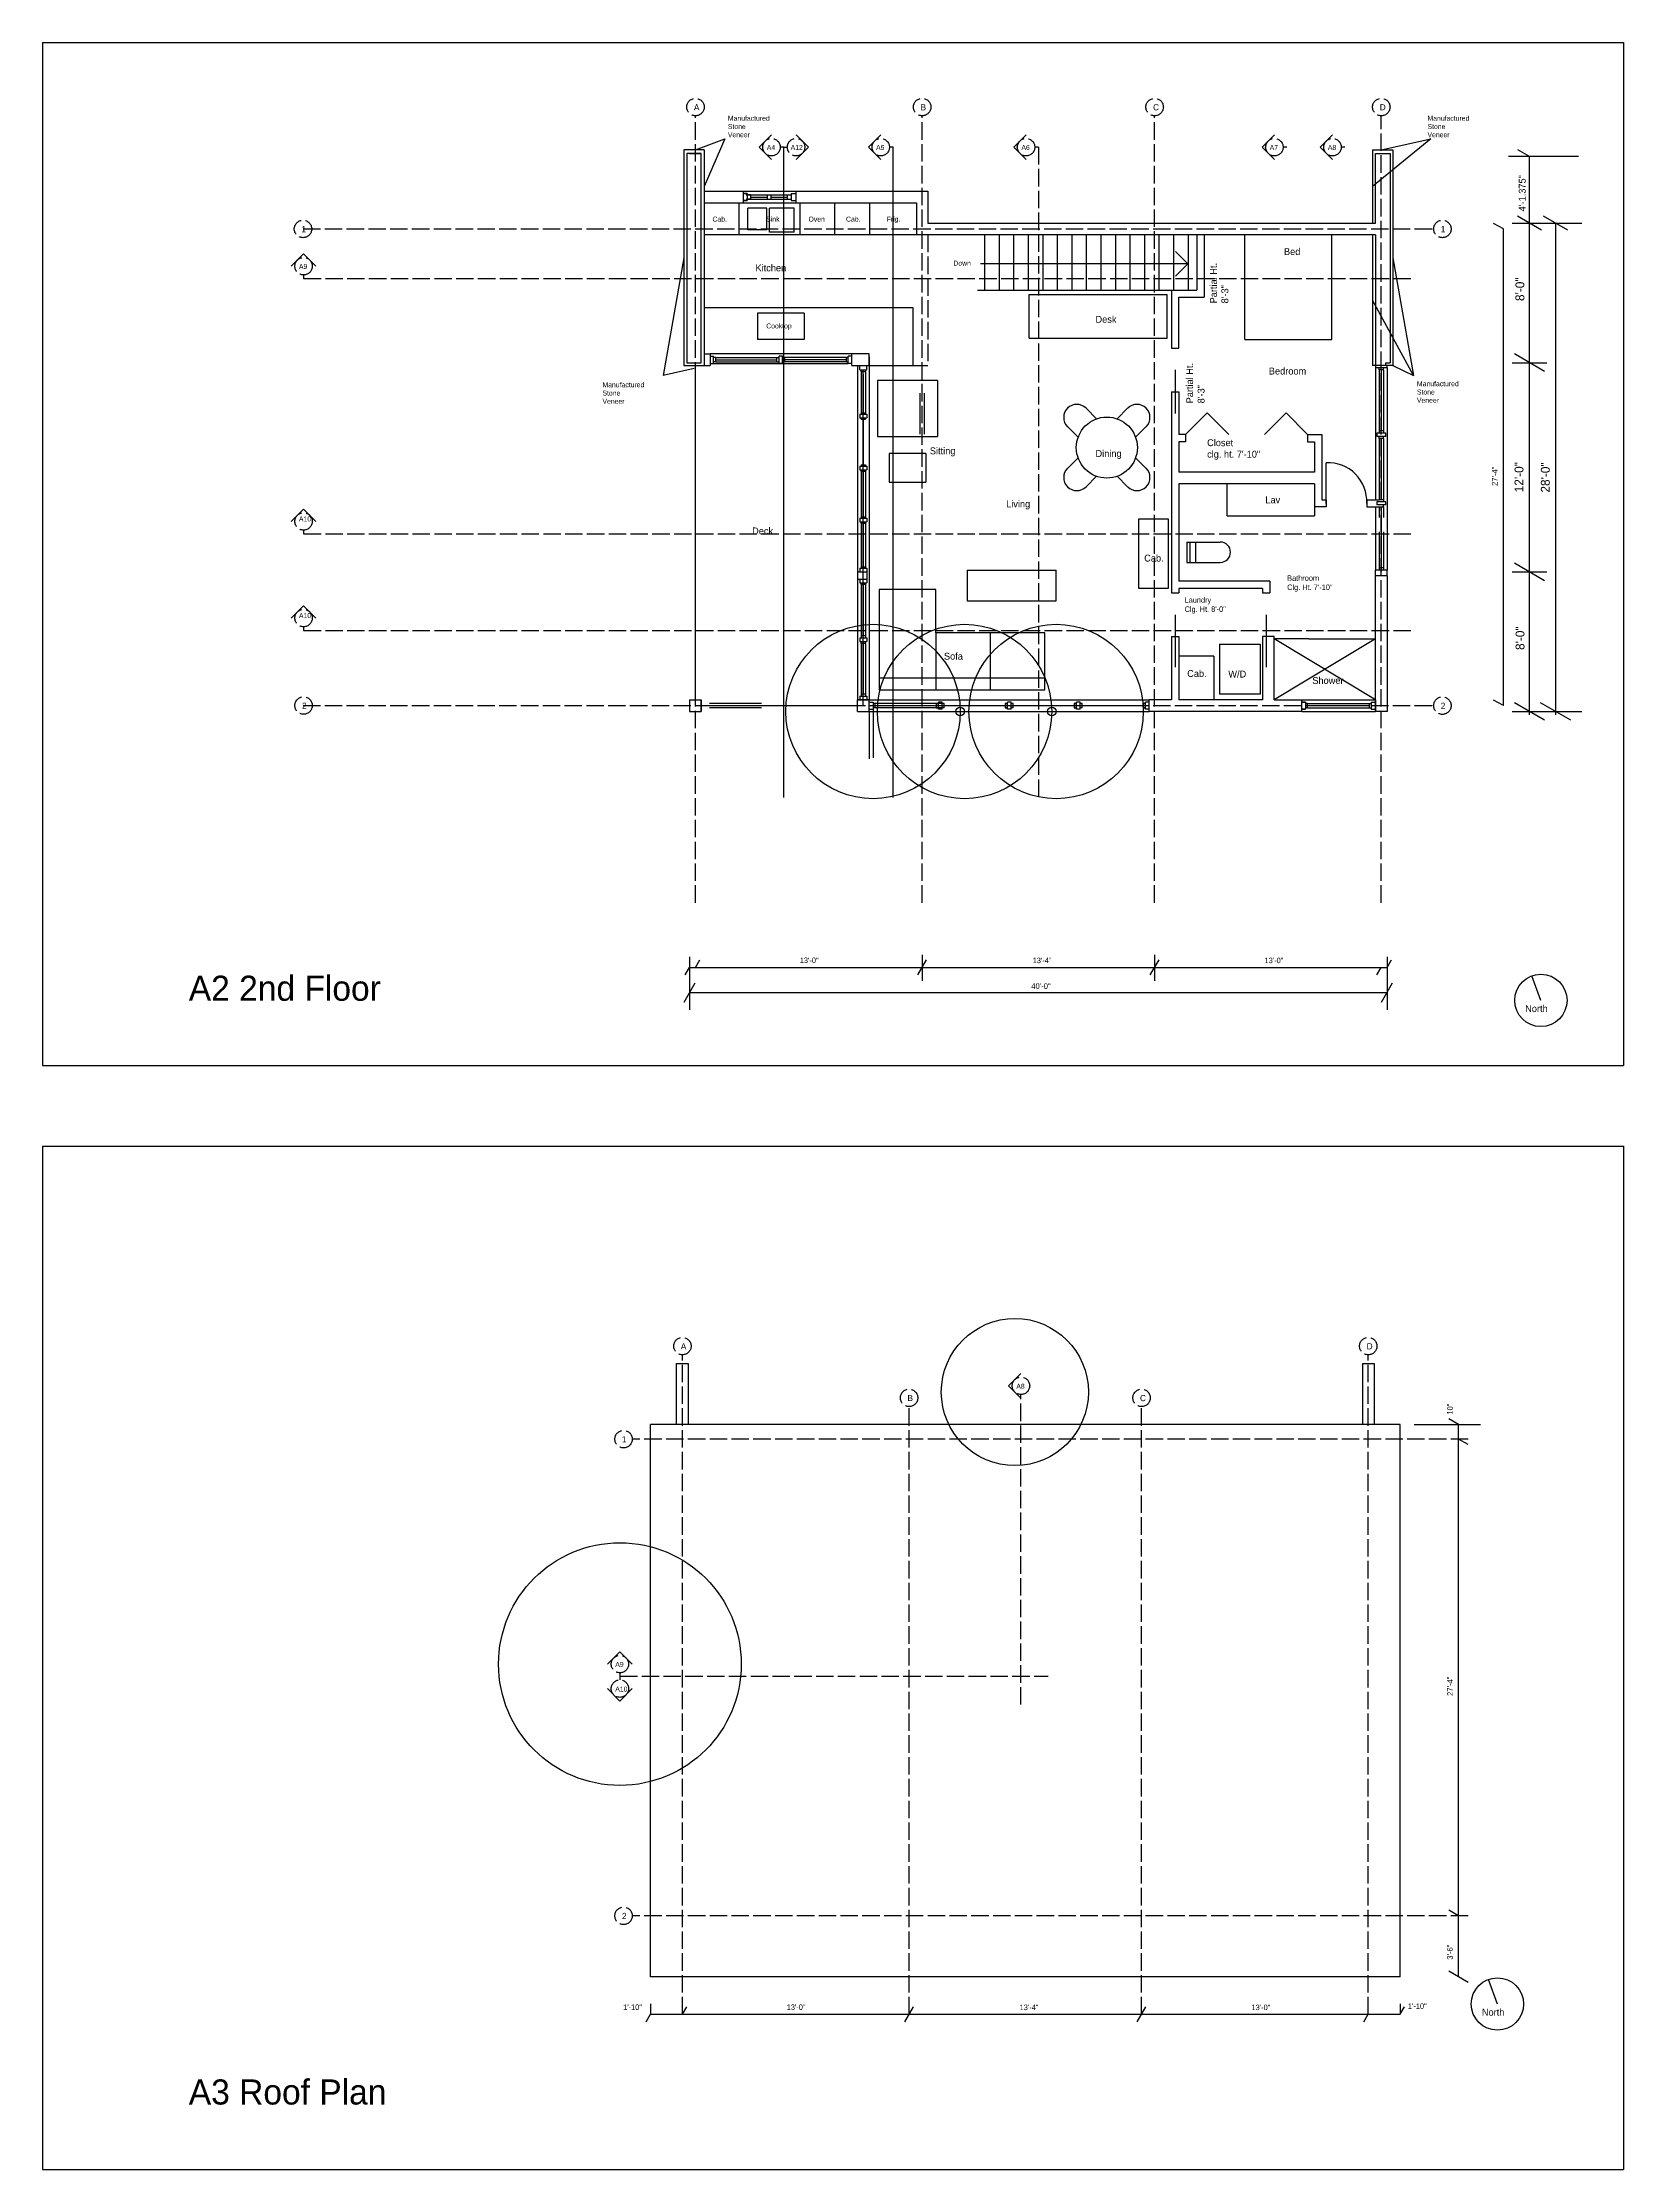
# Model space of a CAD drawing. Header units: inches. Extents: x -173 to 8259, y -1622 to 3486.
# Drawn here: x 967 to 2055, y 1211 to 2675 of the extents above; entities that cross this region are included whole.
import ezdxf

# ---------------------------------------------------------------- set-up
doc = ezdxf.new("R2010")
doc.units = ezdxf.units.IN
doc.header["$MEASUREMENT"] = 0
doc.linetypes.add('ACAD_ISO02W100', pattern=[15, 12, -3])
for name, color, linetype in [('const', 7, 'Continuous'), ('e1', 7, 'Continuous'), ('e2', 251, 'Continuous'), ('glass', 172, 'Continuous'), ('grid', 252, 'ACAD_ISO02W100'), ('millwork', 253, 'Continuous'), ('soffit', 253, 'ACAD_ISO02W100'), ('stairs', 140, 'Continuous'), ('walls', 7, 'Continuous')]:
    doc.layers.add(name, color=color, linetype=linetype)

msp = doc.modelspace()

# ---------------------------------------------------------------- linework, layer by layer
for p, q in [((966.9, 2674.8), (2054.9, 2674.8)), ((966.9, 2674.8), (966.9, 1970.8)), ((2054.9, 2674.8), (2054.9, 1970.8)), ((966.9, 1970.8), (2054.9, 1970.8)), ((966.9, 1915.3), (2054.9, 1915.3)), ((966.9, 1915.3), (966.9, 1211.3)), ((2054.9, 1915.3), (2054.9, 1211.3)), ((966.9, 1211.3), (2054.9, 1211.3))]:
    msp.add_line(p, q)
at = {"layer": 'const'}
for p, q in [((2023.9, 2596.3), (1975.9, 2596.3)), ((1990.3, 2596.3), (1982.3, 2600.9)), ((1990.3, 2212.3), (1990.3, 2596.3)), ((1972.3, 2546.5), (1965.6, 2550.3)), ((1978.3, 2550.5), (2026.3, 2550.5)), ((1998.6, 2545.7), (1982, 2555.3)), ((2016.6, 2545.7), (2000, 2555.3)), ((2008.3, 2212.3), (2008.3, 2550.5)), ((1972.3, 2218.5), (1972.3, 2546.5)), ((2000.7, 2448.5), (1979.9, 2460.5)), ((1978.3, 2454.5), (2002.3, 2454.5)), ((2000.7, 2304.5), (1979.9, 2316.5)), ((1978.3, 2310.5), (2002.3, 2310.5)), ((1972.3, 2218.5), (1965.6, 2222.3)), ((1978.3, 2214.5), (2026.3, 2214.5)), ((2000.7, 2208.5), (1979.9, 2220.5)), ((2018.7, 2208.5), (1997.9, 2220.5)), ((1409.3, 2033.2), (1412.3, 2038.4)), ((1412.3, 2045.7), (1412.3, 2009.1)), ((1412.3, 2038.4), (1892.3, 2038.4)), ((1416.3, 2038.4), (1419.3, 2043.6)), ((1569.3, 2033.2), (1575.3, 2043.6)), ((1729.3, 2033.2), (1735.3, 2043.6)), ((1885.3, 2033.2), (1888.3, 2038.4)), ((1892.3, 2045.7), (1892.3, 2009.1)), ((1892.3, 2038.4), (1895.3, 2043.6)), ((1408.5, 2014.5), (1416.1, 2027.8)), ((1412.3, 2021.1), (1892.3, 2021.1)), ((1888.5, 2014.5), (1896.1, 2027.8)), ((1941.5, 1723.8), (1934.8, 1727.7)), ((1941.5, 1343.8), (1941.5, 1723.8)), ((1948.1, 1710), (1941.5, 1713.8)), ((1941.5, 1385.8), (1934.8, 1389.7)), ((1948.1, 1340), (1934.8, 1347.7)), ((1382.3, 1312.8), (1385.3, 1318)), ((1385.3, 1325.3), (1385.3, 1318)), ((1385.3, 1318), (1901.3, 1318)), ((1407.3, 1318), (1410.3, 1323.2)), ((1560.3, 1312.8), (1566.3, 1323.2)), ((1720.3, 1312.8), (1726.3, 1323.2)), ((1876.3, 1312.8), (1879.3, 1318)), ((1901.3, 1325.3), (1901.3, 1318)), ((1901.3, 1318), (1904.3, 1323.2))]:
    msp.add_line(p, q, dxfattribs=at)
at = {"layer": 'e1'}
for p, q in [((1891.3, 2403.8), (1891.3, 2406)), ((1891.3, 2356.6), (1891.3, 2358.8)), ((1892.3, 2307.8), (1884.3, 2307.8)), ((1892.3, 2307.8), (1892.3, 2311.8)), ((1892.3, 2307.8), (1892.3, 2214.5)), ((1540, 2218.5), (1582, 2218.5)), ((1587.5, 2218.5), (1629.5, 2218.5)), ((1635, 2218.5), (1677, 2218.5)), ((1682.5, 2218.5), (1724.5, 2218.5)), ((1837.6, 2218.5), (1880.1, 2218.5)), ((1901.3, 1343.8), (1385.3, 1343.8))]:
    msp.add_line(p, q, dxfattribs=at)
for centre in [(1998.1, 2015.7), (1968.2, 1325.1)]:
    msp.add_circle(centre, 18, dxfattribs=at)
at = {"layer": 'e2'}
for p, q in [((1477.1, 2602.8), (1474.6, 2602.8)), ((1477.1, 2155.2), (1477.1, 2602.8)), ((1477.1, 2602.8), (1479.5, 2602.8)), ((1552.3, 2602.8), (1549.8, 2602.8)), ((1552.3, 2155.2), (1552.3, 2602.8)), ((1652.3, 2602.8), (1649.8, 2602.8)), ((1823.2, 2602.8), (1820.7, 2602.8)), ((1863.2, 2602.8), (1860.7, 2602.8)), ((1910.5, 2445.6), (1882.3, 2497.5)), ((1527.8, 2452.5), (1527.8, 2310.5)), ((1535.8, 2458.5), (1535.8, 2222.5)), ((1527.8, 2305.5), (1527.8, 2222.5)), ((1884.3, 2264.5), (1814.5, 2222.5)), ((1884.3, 2222.5), (1814.5, 2264.5)), ((1838.3, 2264.5), (1814.5, 2264.5)), ((1535.8, 2222.5), (1728.5, 2222.5)), ((1535.8, 2214.5), (1728.5, 2214.5)), ((1910.9, 1723.8), (1956.5, 1723.8))]:
    msp.add_line(p, q, dxfattribs=at)
for centre, radius in [((1636.1, 1746.2), 50.6), ((1364.3, 1559), 83.5)]:
    msp.add_circle(centre, radius, dxfattribs=at)
at = {"layer": 'glass'}
for p, q in [((1451.3, 2570), (1482.6, 2570)), ((1451.3, 2567), (1482.6, 2567)), ((1430.3, 2458), (1472.3, 2458)), ((1430.3, 2455), (1472.3, 2455)), ((1520.3, 2458), (1477.8, 2458)), ((1520.3, 2455), (1477.8, 2455)), ((1530.3, 2448.5), (1530.3, 2420.1)), ((1533.3, 2448.5), (1533.3, 2420.1)), ((1886.8, 2449.5), (1886.8, 2407.5)), ((1889.8, 2449.5), (1889.8, 2407.5)), ((1570.8, 2433.6), (1570.8, 2405.3)), ((1573.8, 2433.6), (1573.8, 2405.3)), ((1886.8, 2402.3), (1886.8, 2360.2)), ((1889.8, 2402.3), (1889.8, 2360.2)), ((1530.3, 2379.8), (1530.3, 2348.5)), ((1533.3, 2379.8), (1533.3, 2348.5)), ((1530.3, 2344), (1530.3, 2314)), ((1533.3, 2344), (1533.3, 2314)), ((1886.8, 2355.3), (1886.8, 2348)), ((1889.8, 2355.2), (1889.8, 2348)), ((1886.8, 2338), (1886.8, 2313.3)), ((1889.8, 2338), (1889.8, 2313.3)), ((1530.3, 2302), (1530.3, 2266.7)), ((1533.3, 2302), (1533.3, 2266.7)), ((1530.3, 2261.2), (1530.3, 2226.5)), ((1533.3, 2261.2), (1533.3, 2226.5)), ((1461.7, 2220), (1426, 2220)), ((1461.7, 2217), (1426, 2217)), ((1585.8, 2220), (1539, 2220)), ((1585.8, 2217), (1539, 2217)), ((1837.6, 2220), (1880.1, 2220)), ((1837.6, 2217), (1880.1, 2217))]:
    msp.add_line(p, q, dxfattribs=at)
at = {"layer": 'grid'}
for p, q in [((1416.3, 2082.9), (1416.3, 2624.4)), ((1572.3, 2082.9), (1572.3, 2624.4)), ((1732.3, 2082.9), (1732.3, 2624.4)), ((1888.3, 2360.2), (1888.3, 2624.4)), ((1652.3, 2602.8), (1652.3, 2155.2)), ((1146.2, 2546.5), (1924.3, 2546.5)), ((1146.6, 2514.9), (1146.6, 2512.5)), ((1146.6, 2512.5), (1911.5, 2512.5)), ((1888.3, 2082.9), (1888.3, 2355.2)), ((1146.6, 2339.3), (1146.6, 2336.8)), ((1146.6, 2336.8), (1911.5, 2336.8)), ((1146.6, 2272.8), (1146.6, 2270.3)), ((1146.6, 2270.3), (1911.5, 2270.3)), ((1146.2, 2218.5), (1924.3, 2218.5)), ((1407.3, 1318), (1407.3, 1771.8)), ((1879.3, 1318), (1879.3, 1771.8)), ((1640.3, 1531.2), (1640.3, 1744.5)), ((1563.3, 1318), (1563.3, 1736.2)), ((1723.3, 1318), (1723.3, 1736.2)), ((1948.1, 1713.8), (1372.8, 1713.8)), ((1364.3, 1553), (1364.3, 1548.1)), ((1364.3, 1550.6), (1659.1, 1550.6)), ((1948.1, 1385.8), (1372.8, 1385.8))]:
    msp.add_line(p, q, dxfattribs=at)
for centre in [(1416.3, 2630.4), (1572.3, 2630.4), (1732.3, 2630.4), (1888.3, 2630.4), (1468.6, 2602.8), (1485.5, 2602.8), (1543.8, 2602.8), (1643.8, 2602.8), (1814.7, 2602.8), (1854.7, 2602.8), (1146.2, 2546.5), (1930.3, 2546.5), (1146.6, 2520.9), (1146.6, 2345.3), (1146.6, 2278.8), (1146.6, 2218.6), (1930.3, 2218.5), (1407.3, 1777.8), (1879.3, 1777.8), (1640.3, 1750.5), (1563.3, 1742.2), (1723.3, 1742.2), (1366.8, 1713.8), (1364.3, 1559), (1364.3, 1542.1), (1366.8, 1385.8)]:
    msp.add_circle(centre, 6, dxfattribs=at)
at = {"layer": 'millwork'}
for p, q in [((1416.3, 2601), (1436.6, 2608.5)), ((1436.6, 2608.5), (1422.3, 2575.7)), ((1922.4, 2608.5), (1882.3, 2575.7)), ((1888.3, 2601), (1922.4, 2608.5)), ((1884.3, 2550.5), (1884.3, 2598.5)), ((1446.3, 2542.5), (1446.3, 2564.5)), ((1449.3, 2572.5), (1485.3, 2572.5)), ((1449.3, 2564.5), (1485.3, 2564.5)), ((1454.3, 2568.5), (1465.9, 2568.5)), ((1468.4, 2568.5), (1479.6, 2568.5)), ((1488.3, 2542.5), (1488.3, 2564.5)), ((1512.3, 2542.5), (1512.3, 2564.5)), ((1536.3, 2542.5), (1536.3, 2564.5)), ((1452.3, 2545.9), (1452.3, 2560.9)), ((1465.3, 2560.9), (1452.3, 2560.9)), ((1465.3, 2545.9), (1465.3, 2560.9)), ((1467.3, 2544.4), (1467.3, 2560.9)), ((1484.3, 2560.9), (1467.3, 2560.9)), ((1484.3, 2544.4), (1484.3, 2560.9)), ((1568.3, 2542.5), (1422.3, 2542.5)), ((1465.3, 2545.9), (1452.3, 2545.9)), ((1484.3, 2544.4), (1467.3, 2544.4)), ((1745.5, 2504.5), (1745.5, 2542.5)), ((1755.5, 2504.5), (1755.5, 2542.5)), ((1794.3, 2470.5), (1794.3, 2542.5)), ((1854.3, 2470.5), (1854.3, 2542.5)), ((1408.3, 2526.7), (1394.1, 2445.6)), ((1896.3, 2526.7), (1910.5, 2445.6)), ((1422.3, 2492.5), (1565.8, 2492.5)), ((1459.1, 2488.5), (1459.1, 2470.5)), ((1491.1, 2488.5), (1459.1, 2488.5)), ((1491.1, 2488.5), (1491.1, 2470.5)), ((1565.8, 2492.5), (1565.8, 2452.5)), ((1646, 2471.4), (1646, 2501.5)), ((1646, 2501.5), (1741, 2501.5)), ((1741, 2471.4), (1741, 2501.5)), ((1748, 2502.5), (1748, 2502.5)), ((1523.8, 2460.5), (1426.3, 2460.5)), ((1491.1, 2470.5), (1459.1, 2470.5)), ((1646, 2471.4), (1741, 2471.4)), ((1794.3, 2470.5), (1854.3, 2470.5)), ((1415.3, 2450.5), (1394.1, 2445.6)), ((1416.3, 2222.5), (1416.3, 2452.5)), ((1426.3, 2454), (1521.3, 2454)), ((1430.3, 2456.5), (1472.3, 2456.5)), ((1520.3, 2456.5), (1477.8, 2456.5)), ((1531.8, 2218.5), (1531.8, 2449.5)), ((1531.8, 2446.5), (1531.8, 2420.1)), ((1535.8, 2452.5), (1565.8, 2452.5)), ((1884.3, 2451), (1884.3, 2360.2)), ((1888.3, 2449.5), (1888.3, 2407.5)), ((1892.3, 2451), (1892.3, 2311.8)), ((1896.3, 2452.5), (1910.5, 2445.6)), ((1582.9, 2442.2), (1541.6, 2442.2)), ((1541.6, 2442.2), (1541.6, 2403.7)), ((1582.9, 2442.2), (1582.9, 2403.7)), ((1531.8, 2415.6), (1531.8, 2384.3)), ((1685.1, 2423.2), (1692.3, 2415.9)), ((1713.7, 2423.2), (1706.5, 2415.9)), ((1768.5, 2420), (1753.6, 2405.1)), ((1783.3, 2405.1), (1768.5, 2420)), ((1822.8, 2420), (1807.9, 2405.1)), ((1837.6, 2405.1), (1822.8, 2420)), ((1541.6, 2403.7), (1582.9, 2403.7)), ((1672.4, 2410.5), (1679.6, 2403.2)), ((1726.4, 2410.5), (1719.2, 2403.2)), ((1888.3, 2402.3), (1888.3, 2360.2)), ((1574.9, 2391.9), (1549.6, 2391.9)), ((1549.6, 2391.9), (1549.6, 2372.4)), ((1574.9, 2391.9), (1574.9, 2372.4)), ((1672.4, 2381.8), (1679.6, 2389.1)), ((1726.4, 2381.8), (1719.2, 2389.1)), ((1531.8, 2379.8), (1531.8, 2348.5)), ((1549.6, 2372.4), (1574.9, 2372.4)), ((1685.1, 2369.1), (1692.3, 2376.4)), ((1713.7, 2369.1), (1706.5, 2376.4)), ((1782.3, 2349.1), (1782.3, 2371.1)), ((1531.8, 2344), (1531.8, 2314)), ((1782.3, 2349.1), (1842.3, 2349.1)), ((1842.3, 2355.2), (1842.3, 2349.1)), ((1884.3, 2355.2), (1884.3, 2311.8)), ((1888.3, 2355.2), (1888.3, 2313.3)), ((1754.5, 2331.1), (1777.5, 2331.1)), ((1754.5, 2331.1), (1754.5, 2317.1)), ((1756.8, 2317.1), (1756.8, 2331.1)), ((1760.5, 2331.1), (1760.5, 2317.1)), ((1888.3, 2338), (1888.3, 2310.8)), ((1754.5, 2317.1), (1777.5, 2317.1)), ((1531.8, 2302), (1531.8, 2266.7)), ((1603.3, 2311.7), (1603.3, 2290.6)), ((1603.3, 2311.7), (1664.5, 2311.7)), ((1664.5, 2290.6), (1664.5, 2311.7)), ((1603.3, 2290.6), (1664.5, 2290.6)), ((1531.8, 2261.2), (1531.8, 2226.5)), ((1581.7, 2268.5), (1581.7, 2229.5)), ((1619.2, 2268.5), (1619.2, 2229.5)), ((1777, 2260.9), (1805, 2260.9)), ((1777, 2260.9), (1777, 2226.5)), ((1805, 2260.9), (1805, 2226.5)), ((1773, 2252.5), (1749, 2252.5)), ((1773, 2252.5), (1773, 2222.5)), ((1656.7, 2237.5), (1542.7, 2237.5)), ((1805, 2226.5), (1777, 2226.5)), ((1420.3, 2218.5), (1527.8, 2218.5)), ((1535.8, 2214.5), (1535.8, 2182)), ((1538.5, 2216), (1538.5, 2182.5)), ((1833.6, 2222.5), (1884.3, 2222.5)), ((1833.6, 2214.5), (1884.3, 2214.5))]:
    msp.add_line(p, q, dxfattribs=at)
msp.add_lwpolyline([(1741.5, 2299.1), (1721.5, 2299.1), (1721.5, 2347.1), (1741.5, 2347.1)], close=True, dxfattribs=at)
msp.add_lwpolyline([(1542.7, 2229.5), (1656.7, 2229.5), (1656.7, 2268.5), (1581.7, 2268.5), (1581.7, 2298.5), (1542.7, 2298.5), (1542.7, 2229.5)], dxfattribs=at)
for centre, radius in [((1538.5, 2214.5), 60), ((1601.5, 2214.5), 60), ((1664.5, 2214.5), 60), ((1598.5, 2214.5), 3), ((1661.5, 2214.5), 3)]:
    msp.add_circle(centre, radius, dxfattribs=at)
for centre, radius, start, end in [((1678.7, 2416.8), 9, 45, 225), ((1720.1, 2416.8), 9, 315, 135), ((1851.6, 2359), 26.7, 357.1367, 92.8633), ((1678.7, 2375.5), 9, 135, 315), ((1720.1, 2375.5), 9, 225, 45), ((1777.5, 2324.1), 7, 270, 90)]:
    msp.add_arc(centre, radius, start, end, dxfattribs=at)
at = {"layer": 'soffit'}
for p in [(1576.3, 2542.5), (1535.8, 2452.5)]:
    msp.add_line(p, (1576.3, 2452.5), dxfattribs=at)
at = {"layer": 'stairs'}
for p, q in [((1615.5, 2504.5), (1615.5, 2542.5)), ((1625.5, 2504.5), (1625.5, 2542.5)), ((1635.5, 2504.5), (1635.5, 2542.5)), ((1645.5, 2504.5), (1645.5, 2542.5)), ((1655.5, 2504.5), (1655.5, 2542.5)), ((1665.5, 2504.5), (1665.5, 2542.5)), ((1675.5, 2504.5), (1675.5, 2542.5)), ((1685.5, 2504.5), (1685.5, 2542.5)), ((1695.5, 2504.5), (1695.5, 2542.5)), ((1705.5, 2504.5), (1705.5, 2542.5)), ((1715.5, 2504.5), (1715.5, 2542.5)), ((1725.5, 2504.5), (1725.5, 2542.5)), ((1735.5, 2504.5), (1735.5, 2542.5)), ((1610.5, 2504.5), (1761.3, 2504.5))]:
    msp.add_line(p, q, dxfattribs=at)
at = {"layer": 'walls'}
for p, q in [((1468.6, 2611.3), (1460.1, 2602.8)), ((1485.5, 2611.3), (1494, 2602.8)), ((1543.8, 2611.3), (1535.3, 2602.8)), ((1643.8, 2611.3), (1635.3, 2602.8)), ((1814.7, 2611.3), (1806.2, 2602.8)), ((1854.7, 2611.3), (1846.2, 2602.8)), ((1408.3, 2601), (1408.3, 2452.5)), ((1422.3, 2601), (1408.3, 2601)), ((1420.3, 2598.5), (1410.3, 2598.5)), ((1410.3, 2598.5), (1410.3, 2454.5)), ((1412.3, 2598.5), (1420.3, 2598.5)), ((1420.3, 2454.5), (1420.3, 2598.5)), ((1422.3, 2601), (1422.3, 2452.5)), ((1468.6, 2594.3), (1460.1, 2602.8)), ((1485.5, 2594.3), (1494, 2602.8)), ((1543.8, 2594.3), (1535.3, 2602.8)), ((1643.8, 2594.3), (1635.3, 2602.8)), ((1814.7, 2594.3), (1806.2, 2602.8)), ((1854.7, 2594.3), (1846.2, 2602.8)), ((1882.3, 2601), (1882.3, 2550.5)), ((1882.3, 2601), (1896.3, 2601)), ((1884.3, 2598.5), (1894.3, 2598.5)), ((1894.3, 2598.5), (1894.3, 2454.5)), ((1896.3, 2601), (1896.3, 2452.5)), ((1422.3, 2572.5), (1576.3, 2572.5)), ((1422.3, 2564.5), (1568.3, 2564.5)), ((1449.3, 2564.5), (1449.3, 2572.5)), ((1449.3, 2571), (1451.8, 2571)), ((1451.8, 2571), (1449.3, 2571)), ((1449.3, 2566), (1451.8, 2566)), ((1451.8, 2566), (1449.3, 2566)), ((1451.8, 2571), (1451.8, 2566)), ((1454.3, 2570), (1451.8, 2570)), ((1451.8, 2570), (1454.3, 2570)), ((1454.3, 2567), (1451.8, 2567)), ((1451.8, 2567), (1454.3, 2567)), ((1454.3, 2567), (1454.3, 2570)), ((1454.3, 2567), (1454.3, 2570)), ((1465.9, 2570), (1468.4, 2570)), ((1465.9, 2567), (1465.9, 2570)), ((1465.9, 2567), (1468.4, 2567)), ((1468.4, 2567), (1468.4, 2570)), ((1479.6, 2567), (1479.6, 2570)), ((1479.6, 2570), (1482.1, 2570)), ((1479.6, 2567), (1482.1, 2567)), ((1482.1, 2571), (1482.1, 2566)), ((1482.1, 2571), (1485.3, 2571)), ((1482.1, 2566), (1485.3, 2566)), ((1485.3, 2572.5), (1485.3, 2564.5)), ((1568.3, 2564.5), (1568.3, 2542.5)), ((1576.3, 2572.5), (1576.3, 2550.5)), ((1576.3, 2550.5), (1884.3, 2550.5)), ((1766.3, 2542.5), (1568.3, 2542.5)), ((1761.3, 2542.5), (1761.3, 2504.5)), ((1884.3, 2542.5), (1766.3, 2542.5)), ((1766.3, 2542.5), (1766.3, 2499.5)), ((1882.3, 2542.5), (1882.3, 2452.5)), ((1884.3, 2542.5), (1884.3, 2451)), ((1138.1, 2520.9), (1146.6, 2529.4)), ((1155, 2520.9), (1146.6, 2529.4)), ((1755.1, 2522.5), (1612.4, 2522.5)), ((1755.1, 2522.5), (1746.6, 2530.9)), ((1755.1, 2522.5), (1746.6, 2514)), ((1744, 2504.5), (1744, 2464.5)), ((1749, 2499.5), (1766.3, 2499.5)), ((1749, 2464.5), (1749, 2499.5)), ((1422.3, 2460.5), (1426.3, 2460.5)), ((1426.3, 2460.5), (1426.3, 2452.5)), ((1426.3, 2459), (1428.8, 2459)), ((1428.8, 2454), (1428.8, 2459)), ((1476.3, 2459), (1473.8, 2459)), ((1473.8, 2454), (1473.8, 2459)), ((1476.3, 2454), (1476.3, 2459)), ((1521.3, 2454), (1521.3, 2459)), ((1523.8, 2459), (1521.3, 2459)), ((1535.8, 2460.5), (1523.8, 2460.5)), ((1523.8, 2452.5), (1523.8, 2460.5)), ((1535.8, 2452.5), (1535.8, 2460.5)), ((1744, 2464.5), (1749, 2464.5)), ((1408.3, 2452.5), (1422.3, 2452.5)), ((1410.3, 2454.5), (1420.3, 2454.5)), ((1422.3, 2452.5), (1426.3, 2452.5)), ((1426.3, 2454), (1428.8, 2454)), ((1430.3, 2458), (1428.8, 2458)), ((1430.3, 2455), (1428.8, 2455)), ((1430.3, 2455), (1430.3, 2458)), ((1472.3, 2455), (1472.3, 2458)), ((1472.3, 2458), (1473.8, 2458)), ((1472.3, 2455), (1473.8, 2455)), ((1476.3, 2454), (1473.8, 2454)), ((1477.8, 2458), (1476.3, 2458)), ((1477.8, 2455), (1476.3, 2455)), ((1477.8, 2455), (1477.8, 2458)), ((1520.3, 2458), (1518.8, 2458)), ((1520.3, 2455), (1518.8, 2455)), ((1520.3, 2455), (1520.3, 2458)), ((1520.3, 2458), (1521.3, 2458)), ((1520.3, 2455), (1521.3, 2455)), ((1523.8, 2454), (1521.3, 2454)), ((1523.8, 2452.5), (1535.8, 2452.5)), ((1529.3, 2449.5), (1529.3, 2452.5)), ((1529.3, 2449.5), (1534.3, 2449.5)), ((1530.3, 2448.5), (1530.3, 2449.5)), ((1530.3, 2448.5), (1533.3, 2448.5)), ((1533.3, 2448.5), (1533.3, 2449.5)), ((1534.3, 2449.5), (1534.3, 2452.5)), ((1746.5, 2449.5), (1746.5, 2419.5)), ((1884.3, 2452.5), (1882.3, 2452.5)), ((1892.3, 2452.5), (1884.3, 2452.5)), ((1892.3, 2451), (1884.3, 2451)), ((1886.8, 2449.5), (1886.8, 2451)), ((1889.8, 2449.5), (1886.8, 2449.5)), ((1889.8, 2449.5), (1889.8, 2451)), ((1891.1, 2454.5), (1894.3, 2454.5)), ((1891.1, 2454.5), (1891.1, 2452.5)), ((1896.3, 2452.5), (1891.1, 2452.5)), ((1892.3, 2451), (1892.3, 2452.5)), ((1744, 2434.5), (1749, 2434.5)), ((1744, 2434.5), (1744, 2296.1)), ((1749, 2434.5), (1749, 2405.1)), ((1529.3, 2419.1), (1534.3, 2419.1)), ((1529.3, 2419.1), (1529.3, 2416.6)), ((1529.3, 2416.6), (1534.3, 2416.6)), ((1530.3, 2420.1), (1530.3, 2419.1)), ((1530.3, 2420.1), (1533.3, 2420.1)), ((1530.3, 2415.6), (1530.3, 2416.6)), ((1530.3, 2415.6), (1533.3, 2415.6)), ((1533.3, 2420.1), (1533.3, 2419.1)), ((1533.3, 2415.6), (1533.3, 2416.6)), ((1534.3, 2419.1), (1534.3, 2416.6)), ((1753.6, 2405.1), (1749, 2405.1)), ((1753.6, 2405.1), (1753.6, 2400.1)), ((1837.6, 2405.1), (1847.3, 2405.1)), ((1837.6, 2405.1), (1837.6, 2400.1)), ((1847.3, 2405.1), (1847.3, 2360.2)), ((1885.3, 2406), (1885.3, 2403.8)), ((1891.3, 2406), (1885.3, 2406)), ((1891.3, 2403.8), (1885.3, 2403.8)), ((1889.8, 2407.5), (1886.8, 2407.5)), ((1886.8, 2407.5), (1886.8, 2406)), ((1886.8, 2402.3), (1886.8, 2403.8)), ((1889.8, 2402.3), (1886.8, 2402.3)), ((1889.8, 2407.5), (1889.8, 2406)), ((1889.8, 2402.3), (1889.8, 2403.8)), ((1753.6, 2400.1), (1749, 2400.1)), ((1749, 2400.1), (1749, 2379.1)), ((1837.6, 2400.1), (1842.3, 2400.1)), ((1842.3, 2400.1), (1842.3, 2379.1)), ((1850.3, 2357.7), (1850.3, 2385.7)), ((1529.3, 2383.3), (1534.3, 2383.3)), ((1529.3, 2383.3), (1529.3, 2380.8)), ((1529.3, 2380.8), (1534.3, 2380.8)), ((1530.3, 2384.3), (1530.3, 2383.3)), ((1530.3, 2384.3), (1533.3, 2384.3)), ((1530.3, 2379.8), (1530.3, 2380.8)), ((1530.3, 2379.8), (1533.3, 2379.8)), ((1533.3, 2384.3), (1533.3, 2383.3)), ((1533.3, 2379.8), (1533.3, 2380.8)), ((1534.3, 2383.3), (1534.3, 2380.8)), ((1842.3, 2379.1), (1749, 2379.1)), ((1842.3, 2371.1), (1749, 2371.1)), ((1749, 2371.1), (1749, 2304.1)), ((1842.3, 2371.1), (1842.3, 2355.2)), ((1847.3, 2360.2), (1850.3, 2360.2)), ((1850.3, 2360.2), (1850.3, 2355.2)), ((1878.3, 2360.2), (1878.3, 2355.2)), ((1878.3, 2360.2), (1886.8, 2360.2)), ((1891.3, 2358.8), (1885.3, 2358.8)), ((1885.3, 2358.8), (1885.3, 2356.6)), ((1891.3, 2356.6), (1885.3, 2356.6)), ((1889.8, 2360.2), (1886.8, 2360.2)), ((1886.8, 2360.2), (1886.8, 2360.2)), ((1886.8, 2360.2), (1886.8, 2360.2)), ((1889.8, 2360.2), (1889.8, 2358.8)), ((1889.8, 2355.1), (1889.8, 2356.6)), ((1138.1, 2345.3), (1146.6, 2353.8)), ((1155, 2345.3), (1146.6, 2353.8)), ((1529.3, 2347.5), (1534.3, 2347.5)), ((1529.3, 2347.5), (1529.3, 2345)), ((1529.3, 2345), (1534.3, 2345)), ((1530.3, 2348.5), (1530.3, 2347.5)), ((1530.3, 2348.5), (1533.3, 2348.5)), ((1530.3, 2344), (1530.3, 2345)), ((1530.3, 2344), (1533.3, 2344)), ((1533.3, 2348.5), (1533.3, 2347.5)), ((1533.3, 2344), (1533.3, 2345)), ((1534.3, 2347.5), (1534.3, 2345)), ((1850.3, 2355.2), (1842.3, 2355.2)), ((1878.3, 2355.2), (1889.8, 2355.2)), ((1529.3, 2313), (1534.3, 2313)), ((1529.3, 2313), (1529.3, 2310.5)), ((1530.3, 2314), (1533.3, 2314)), ((1530.3, 2314), (1530.3, 2313)), ((1533.3, 2314), (1533.3, 2313)), ((1534.3, 2313), (1534.3, 2303)), ((1889.8, 2313.3), (1886.8, 2313.3)), ((1886.8, 2313.3), (1886.8, 2311.8)), ((1889.8, 2313.3), (1889.8, 2311.8)), ((1527.8, 2310.5), (1534.3, 2310.5)), ((1527.8, 2310.5), (1527.8, 2305.5)), ((1527.8, 2305.5), (1534.3, 2305.5)), ((1529.3, 2305.5), (1529.3, 2303)), ((1529.3, 2303), (1534.3, 2303)), ((1530.3, 2302), (1530.3, 2303)), ((1530.3, 2302), (1533.3, 2302)), ((1533.3, 2302), (1533.3, 2303)), ((1811.5, 2304.1), (1749, 2304.1)), ((1806.5, 2299.1), (1749, 2299.1)), ((1749, 2299.1), (1749, 2296.1)), ((1806.5, 2299.1), (1806.5, 2296.1)), ((1811.5, 2304.1), (1811.5, 2296.1)), ((1884.3, 2214.5), (1884.3, 2311.8)), ((1892.3, 2311.8), (1884.3, 2311.8)), ((1138.1, 2278.8), (1146.6, 2287.3)), ((1155, 2278.8), (1146.6, 2287.3)), ((1744, 2296.1), (1749, 2296.1)), ((1806.5, 2296.1), (1811.5, 2296.1)), ((1746.5, 2281.1), (1746.5, 2245.1)), ((1809, 2281.1), (1809, 2245.1)), ((1529.3, 2265.2), (1534.3, 2265.2)), ((1529.3, 2265.2), (1529.3, 2262.7)), ((1529.3, 2262.7), (1534.3, 2262.7)), ((1530.3, 2266.7), (1530.3, 2265.2)), ((1530.3, 2266.7), (1533.3, 2266.7)), ((1530.3, 2261.2), (1530.3, 2262.7)), ((1533.3, 2261.2), (1530.3, 2261.2)), ((1533.3, 2266.7), (1533.3, 2265.2)), ((1533.3, 2261.2), (1533.3, 2262.7)), ((1534.3, 2265.2), (1534.3, 2262.7)), ((1744, 2266.1), (1744, 2222.5)), ((1744, 2266.1), (1749, 2266.1)), ((1749, 2266.1), (1749, 2222.5)), ((1806.5, 2266.1), (1806.5, 2222.5)), ((1814.5, 2266.1), (1806.5, 2266.1)), ((1809, 2266.1), (1809, 2266.1)), ((1814.5, 2222.5), (1814.5, 2266.1)), ((1838.3, 2264.5), (1884.3, 2264.5)), ((1529.3, 2225), (1534.3, 2225)), ((1529.3, 2225), (1529.3, 2222.5)), ((1533.3, 2226.5), (1530.3, 2226.5)), ((1530.3, 2226.5), (1530.3, 2225)), ((1533.3, 2226.5), (1533.3, 2225)), ((1534.3, 2225), (1534.3, 2222.5)), ((1412.3, 2222.5), (1412.3, 2214.5)), ((1412.3, 2222.5), (1420.3, 2222.5)), ((1412.3, 2214.5), (1420.3, 2214.5)), ((1420.3, 2222.5), (1420.3, 2214.5)), ((1420.3, 2214.5), (1420.3, 2222.5)), ((1527.8, 2222.5), (1535.8, 2222.5)), ((1535.8, 2222.5), (1527.8, 2222.5)), ((1527.8, 2214.5), (1527.8, 2222.5)), ((1527.8, 2214.5), (1535.8, 2214.5)), ((1535.8, 2214.5), (1535.8, 2222.5)), ((1535.8, 2221), (1538.5, 2221)), ((1535.8, 2216), (1538.5, 2216)), ((1538.5, 2221), (1538.5, 2216)), ((1540, 2220), (1538.5, 2220)), ((1540, 2217), (1538.5, 2217)), ((1540, 2217), (1540, 2220)), ((1582, 2220), (1583.5, 2220)), ((1582, 2220), (1582, 2217)), ((1583.5, 2220), (1582, 2220)), ((1582, 2217), (1583.5, 2217)), ((1583.5, 2217), (1582, 2217)), ((1583.5, 2216), (1583.5, 2221)), ((1586, 2221), (1583.5, 2221)), ((1586, 2216), (1583.5, 2216)), ((1586, 2216), (1586, 2221)), ((1587.5, 2220), (1586, 2220)), ((1587.5, 2217), (1586, 2217)), ((1587.5, 2217), (1587.5, 2220)), ((1629.5, 2220), (1631, 2220)), ((1629.5, 2220), (1629.5, 2217)), ((1631, 2220), (1629.5, 2220)), ((1629.5, 2217), (1631, 2217)), ((1631, 2217), (1629.5, 2217)), ((1631, 2216), (1631, 2221)), ((1633.5, 2221), (1631, 2221)), ((1633.5, 2216), (1631, 2216)), ((1633.5, 2216), (1633.5, 2221)), ((1635, 2220), (1633.5, 2220)), ((1635, 2217), (1633.5, 2217)), ((1635, 2217), (1635, 2220)), ((1677, 2220), (1678.5, 2220)), ((1677, 2220), (1677, 2217)), ((1678.5, 2220), (1677, 2220)), ((1677, 2217), (1678.5, 2217)), ((1678.5, 2217), (1677, 2217)), ((1678.5, 2216), (1678.5, 2221)), ((1681, 2221), (1678.5, 2221)), ((1681, 2216), (1678.5, 2216)), ((1681, 2216), (1681, 2221)), ((1682.5, 2220), (1681, 2220)), ((1682.5, 2217), (1681, 2217)), ((1682.5, 2217), (1682.5, 2220)), ((1724.5, 2220), (1726, 2220)), ((1724.5, 2220), (1724.5, 2217)), ((1726, 2220), (1724.5, 2220)), ((1724.5, 2217), (1726, 2217)), ((1726, 2217), (1724.5, 2217)), ((1726, 2216), (1726, 2221)), ((1728.5, 2221), (1726, 2221)), ((1728.5, 2216), (1726, 2216)), ((1744, 2222.5), (1728.5, 2222.5)), ((1728.5, 2214.5), (1728.5, 2222.5)), ((1833.6, 2214.5), (1728.5, 2214.5)), ((1806.5, 2222.5), (1749, 2222.5)), ((1814.5, 2222.5), (1833.6, 2222.5)), ((1833.6, 2214.5), (1833.6, 2222.5)), ((1833.6, 2221), (1836.1, 2221)), ((1836.1, 2221), (1833.6, 2221)), ((1833.6, 2216), (1836.1, 2216)), ((1836.1, 2216), (1833.6, 2216)), ((1836.1, 2221), (1836.1, 2216)), ((1837.6, 2220), (1836.1, 2220)), ((1837.6, 2217), (1836.1, 2217)), ((1837.6, 2217), (1837.6, 2220)), ((1837.6, 2217), (1837.6, 2220)), ((1880.1, 2217), (1880.1, 2220)), ((1880.1, 2220), (1881.3, 2220)), ((1880.1, 2217), (1881.3, 2217)), ((1881.3, 2221), (1881.3, 2216)), ((1881.3, 2221), (1884.3, 2221)), ((1881.3, 2216), (1884.3, 2216)), ((1884.3, 2222.5), (1884.3, 2214.5)), ((1892.3, 2214.5), (1884.3, 2214.5)), ((1572.3, 2047), (1572.3, 2029.1)), ((1732.3, 2047), (1732.3, 2029.1)), ((1998.1, 2015.7), (1991.9, 2032.6)), ((1403.3, 1723.8), (1403.3, 1765.8)), ((1403.3, 1765.8), (1411.3, 1765.8)), ((1411.3, 1765.8), (1411.3, 1723.8)), ((1640.3, 1759), (1631.8, 1750.5)), ((1875.3, 1765.8), (1883.3, 1765.8)), ((1875.3, 1765.8), (1875.3, 1723.8)), ((1883.3, 1765.8), (1883.3, 1723.8)), ((1640.3, 1742), (1631.8, 1750.5)), ((1385.3, 1343.8), (1385.3, 1723.8)), ((1901.3, 1723.8), (1385.3, 1723.8)), ((1901.3, 1343.8), (1901.3, 1723.8)), ((1355.8, 1559), (1364.3, 1567.5)), ((1372.8, 1559), (1364.3, 1567.5)), ((1355.8, 1542.1), (1364.3, 1533.6)), ((1372.8, 1542.1), (1364.3, 1533.6)), ((1968.2, 1325.1), (1962.1, 1342))]:
    msp.add_line(p, q, dxfattribs=at)
msp.add_circle((1699.4, 2396.1), 21, dxfattribs=at)

# ---------------------------------------------------------------- texts
at = {"layer": 'const', "attachment_point": 1}
for s, insert, char_height, width in [('A', (1415.2, 2632.4), 4.26, 1625.197), ('\\pt3.4098;Manufactured^JStone^JVeneer', (1438.6, 2624.4), 3.41, 1300.158), ('B', (1571.2, 2632.4), 4.26, 1625.197), ('C', (1731.2, 2632.4), 4.26, 1625.197), ('D', (1887.2, 2632.4), 4.26, 1625.197), ('\\pt3.4098;Manufactured^JStone^JVeneer', (1920.1, 2624.4), 3.41, 1300.158), ('A4', (1465.4, 2604.3), 3.41, 1300.158), ('A12', (1481.8, 2604.3), 3.41, 1300.158), ('A5', (1540.6, 2604.3), 3.41, 1300.158), ('A6', (1640.6, 2604.3), 3.41, 1300.158), ('A7', (1811.5, 2604.3), 3.41, 1300.158), ('A8', (1851.5, 2604.3), 3.41, 1300.158), ('1', (1145.1, 2548.5), 4.26, 1625.197), ('\\pt3.4098;Cab.', (1428, 2555), 3.41, 1300.158), ('\\pt3.4098;Sink', (1465, 2555), 3.41, 1300.158), ('\\pt3.4098;Oven', (1494.1, 2555), 3.41, 1300.158), ('\\pt3.4098;Cab.', (1519.9, 2555), 3.41, 1300.158), ('\\pt3.4098;Frig.', (1547.9, 2555), 3.41, 1300.158), ('1', (1929.2, 2548.5), 4.26, 1625.197), ('Bed', (1821.3, 2533.3), 4.74, 1805.775), ('A9', (1143.4, 2522.4), 3.41, 1300.158), ('\\PKitchen', (1457.6, 2530), 4.74, 1805.775), ('\\pt3.4098;Down', (1593.8, 2524.7), 3.41, 1300.158), ('\\pt3.4098;Cooktop', (1465, 2481.5), 3.41, 1300.158), ('\\PDesk', (1691.6, 2494.6), 4.74, 1805.775), ('\\PBedroom', (1810.9, 2459), 4.74, 1805.775), ('\\pt3.4098;Manufactured^JStone^JVeneer', (1352.3, 2441), 3.41, 1300.158), ('\\pt3.4098;Manufactured^JStone^JVeneer', (1912.8, 2441.7), 3.41, 1300.158), ('Closet^Jclg. ht. 7\'-10"', (1768.4, 2401.8), 4.736, 1805.775), ('Sitting', (1577.6, 2396.2), 4.74, 1805.775), ('\\PDining', (1691.6, 2402.3), 4.74, 1805.775), ('Living', (1630.1, 2359.7), 4.74, 1805.775), ('Lav', (1808.5, 2362.5), 4.74, 1805.775), ('A10', (1143.4, 2348.7), 3.41, 1300.158), ('Deck', (1455.3, 2341.1), 4.74, 1805.775), ('Cab.', (1725.1, 2322.4), 4.74, 1805.775), ('^JBathroom^JClg. Ht. 7\'-10"', (1823.5, 2314.5), 3.789, 1444.62), ('Laundry^JClg. Ht. 8\'-0"', (1752.9, 2293.1), 3.789, 1444.62), ('A10', (1143.4, 2282.2), 3.41, 1300.158), ('Sofa', (1587.3, 2254.9), 4.74, 1805.775), ('Cab.', (1754.7, 2243), 4.74, 1805.775), ('W/D', (1783, 2242.6), 4.74, 1805.775), ('Shower', (1840.8, 2238.2), 4.74, 1805.775), ('2', (1145.5, 2220.6), 4.26, 1625.197), ('2', (1929.2, 2220.5), 4.26, 1625.197), ('13\'-0"', (1488.1, 2045.2), 3.79, 1444.62), ('13\'-4"', (1648.4, 2045.1), 3.79, 1444.62), ('13\'-0"', (1808, 2045.1), 3.79, 1444.62), ('A2 2nd Floor', (1067.6, 2032.7), 17.262, 6582.049), ('40\'-0"', (1647.4, 2027.5), 3.91, 1491.22), ('North', (1987.3, 2012.4), 4.74, 1805.775), ('A', (1406.2, 1779.8), 4.26, 1625.197), ('D', (1878.2, 1779.8), 4.26, 1625.197), ('B', (1562.2, 1744.2), 4.26, 1625.197), ('A8', (1637.1, 1751.9), 3.41, 1300.158), ('C', (1722.2, 1744.2), 4.26, 1625.197), ('1', (1365.7, 1715.8), 4.26, 1625.197), ('A9', (1361.1, 1560.5), 3.41, 1300.158), ('A10', (1361.1, 1543.5), 3.41, 1300.158), ('2', (1365.7, 1387.8), 4.26, 1625.197), ('1\'-10"', (1366.5, 1324.8), 3.79, 1444.62), ('13\'-0"', (1479.1, 1324.8), 3.79, 1444.62), ('13\'-4"', (1639.4, 1324.7), 3.79, 1444.62), ('13\'-0"', (1799, 1324.7), 3.79, 1444.62), ('1\'-10"', (1906.6, 1325.5), 3.79, 1444.62), ('North', (1957.5, 1321.8), 4.74, 1805.775), ('A3 Roof Plan', (1067.6, 1273.2), 17.262, 6582.049)]:
    msp.add_mtext(s, dxfattribs=dict(at, insert=insert, char_height=char_height, width=width))
at = {"layer": 'const', "attachment_point": 1, "rotation": 90}
for s, insert, char_height, width in [('4\'-1.375"', (1982.9, 2558.6), 4.74, 1805.775), ('Partial Ht.^J8\'-3"', (1770.4, 2495.3), 4.736, 1805.775), ('8\'-0"', (1980.6, 2496.9), 6.11, 2330.032), ('Partial Ht.^J8\'-3"', (1754, 2426.5), 4.736, 1805.775), ('12\'-0"', (1980, 2365.3), 6.11, 2330.032), ('28\'-0"', (1998.1, 2365.1), 6.11, 2330.032), ('27\'-4"', (1964.4, 2369.7), 3.91, 1491.22), ('8\'-0"', (1980.7, 2256.8), 6.11, 2330.032), ('10"', (1933.6, 1730.6), 3.91, 1491.22), ('27\'-4"', (1933.6, 1537.1), 3.91, 1491.22), ('3\'-6"', (1933.6, 1355.6), 3.91, 1491.22)]:
    msp.add_mtext(s, dxfattribs=dict(at, insert=insert, char_height=char_height, width=width))

doc.saveas('drawing.dxf')
